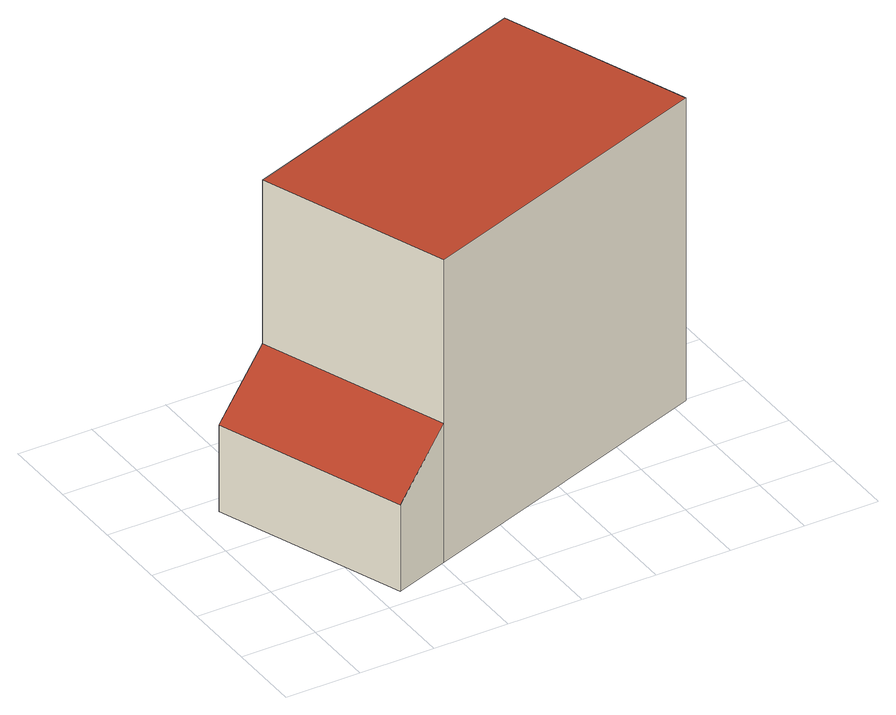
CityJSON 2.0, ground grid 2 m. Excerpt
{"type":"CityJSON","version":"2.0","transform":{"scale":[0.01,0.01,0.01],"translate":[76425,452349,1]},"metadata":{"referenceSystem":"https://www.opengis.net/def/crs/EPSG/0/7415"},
"CityObjects":{
"building1":{"type":"Building","attributes":{"Volume":425.17,"Dakoppervlakte":59.27,"Muuroppervlakte":240.03,"Vloeroppervlakte":56.25,"hoogte_Z_max_in_m_NAP":9.49,"GEB_DOEL":"woonfunctie","dateOfConstruction":"1991-01-01","measuredHeight":8.36},"geometry":[{"type":"Solid","lod":"2","boundaries":[[[[0,1,2,3,4,5,6]],[[7,8,9,10,11]],[[12,13,14,15]],[[2,1,10,9,12]],[[7,11,10,1,0,6]],[[13,8,7,6,5]],[[5,4,14,13]],[[14,4,3,15]],[[2,12,15,3]],[[9,8,13,12]]]],"semantics":{"surfaces":[{"type":"GroundSurface"},{"type":"RoofSurface"},{"type":"WallSurface"}],"values":[[0,1,1,2,2,2,2,2,2,2]]}}]}
},
"vertices":[
[1237,405,13],[1240,396,13],[407,99,13],[257,46,13],[72,552,13],[222,605,13],[1055,902,13],[1055,902,849],[222,605,849],[407,99,849],[1240,396,849],[1237,405,849],[407,99,397],[222,605,397],[72,552,253],[257,46,253]
]}
